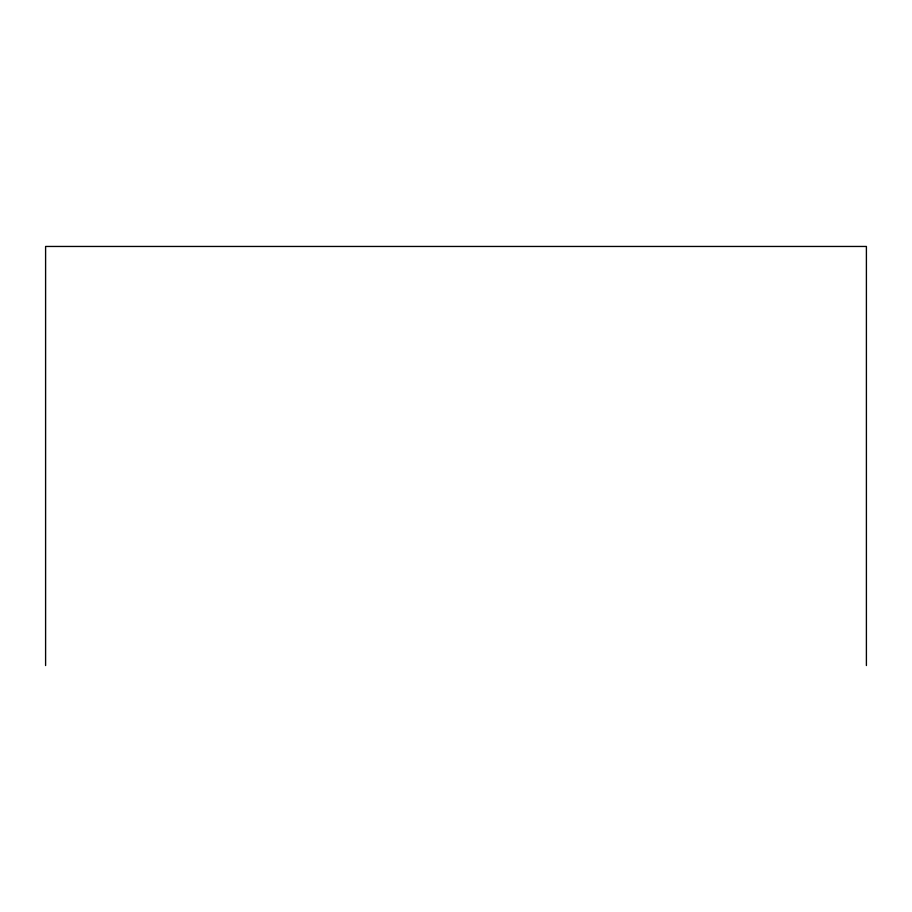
<?xml version="1.0" encoding="UTF-8"?>
<svg xmlns="http://www.w3.org/2000/svg" width="912" height="912" viewBox="0 0 912 912"><rect width="100%" height="100%" fill="white"/><g stroke="black" fill="none" stroke-linecap="round" stroke-linejoin="round"><path stroke-width="1.37" d="M866.4 665.543L866.4 246.457L45.6 246.457L45.6 665.543"/></g></svg>
